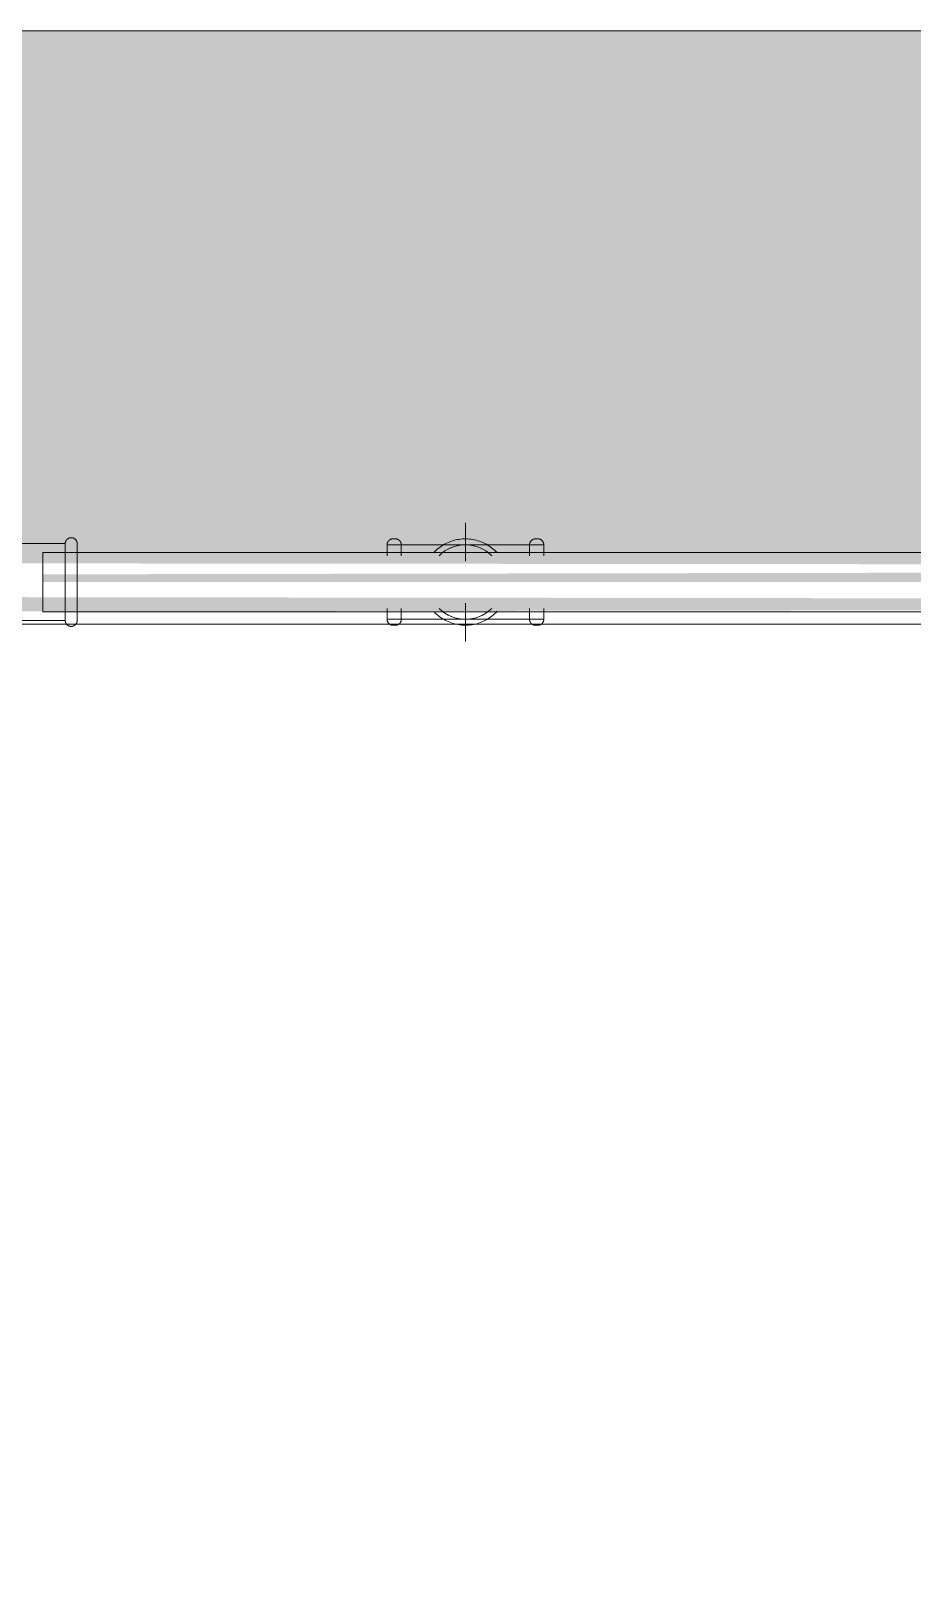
# Model space of a CAD drawing. Header units: metres. Extents: x 5 to 242, y -3 to 162.
# Drawn here: x 180.898 to 181.269, y 107.864 to 108.514 of the extents above; entities that cross this region are included whole.
import ezdxf

# ---------------------------------------------------------------- set-up
doc = ezdxf.new("R2010")
doc.units = ezdxf.units.M
doc.layers.add('1053_ARQ_BASE_MATADOURO_2_dwg', color=7, linetype='Continuous', lineweight=5, true_color=0x767676)
for name, color, linetype, lineweight in [('A-PISO', 7, 'Continuous', 5), ('A-WALL', 7, 'Continuous', 9), ('P-PIPE', 7, 'Continuous', 5), ('P-PIPE-CNTR', 7, 'Continuous', 5)]:
    doc.layers.add(name, color=color, linetype=linetype, lineweight=lineweight)

# ---------------------------------------------------------------- blocks, each defined once
blk = doc.blocks.new('AÇO_Luva - AÇO_Luva-4003606-TÉRREO 1_20')
at = {"layer": 'P-PIPE'}
for p, q in [((0.005, 0.0162), (0.034, 0.0162)), ((0.005, 0.0162), (0.005, -0.0162)), ((0.005, 0.0162), (0.005, 0.01146)), ((0.034, 0.0162), (0.034, -0.0162)), ((0.034, 0.0162), (0.034, 0.01146)), ((0.005, -0.01146), (0.005, -0.0162)), ((0.034, -0.01146), (0.034, -0.0162)), ((0.034, -0.0162), (0.005, -0.0162))]:
    blk.add_line(p, q, dxfattribs=at)
at = {"layer": 'P-PIPE', "flags": 128}
for points in [[(0.005, 0.0162), (0.005, 0.0163), (0.00499, 0.0164), (0.00498, 0.0165), (0.00497, 0.0166), (0.00495, 0.0167), (0.00493, 0.01679), (0.0049, 0.01689), (0.00487, 0.01699), (0.00484, 0.01708), (0.0048, 0.01717), (0.00476, 0.01726), (0.00472, 0.01735), (0.00467, 0.01744), (0.00462, 0.01753), (0.00456, 0.01761), (0.00451, 0.01769), (0.00444, 0.01777), (0.00438, 0.01785), (0.00431, 0.01792), (0.00424, 0.01799), (0.00417, 0.01806), (0.00409, 0.01813), (0.00401, 0.01819), (0.00393, 0.01825), (0.00385, 0.0183), (0.00377, 0.01836), (0.00368, 0.0184), (0.00359, 0.01845), (0.0035, 0.01849), (0.00341, 0.01853), (0.00331, 0.01856), (0.00322, 0.0186), (0.00312, 0.01862), (0.00302, 0.01864), (0.00292, 0.01866), (0.00283, 0.01868), (0.00273, 0.01869), (0.00263, 0.0187), (0.00253, 0.0187), (0.00243, 0.0187), (0.00233, 0.01869), (0.00223, 0.01869), (0.00213, 0.01867), (0.00203, 0.01866), (0.00193, 0.01863), (0.00184, 0.01861), (0.00174, 0.01858), (0.00164, 0.01855), (0.00155, 0.01851), (0.00146, 0.01847), (0.00137, 0.01843), (0.00128, 0.01838), (0.00119, 0.01833), (0.00111, 0.01828), (0.00103, 0.01822), (0.00095, 0.01816), (0.00087, 0.0181), (0.0008, 0.01803), (0.00073, 0.01796), (0.00066, 0.01789), (0.00059, 0.01781), (0.00053, 0.01774), (0.00047, 0.01766), (0.00041, 0.01757), (0.00036, 0.01749), (0.00031, 0.0174), (0.00026, 0.01731), (0.00022, 0.01722), (0.00018, 0.01713), (0.00014, 0.01704), (0.00011, 0.01694), (0.00009, 0.01685), (0.00006, 0.01675), (0.00004, 0.01665), (0.00003, 0.01655), (0.00001, 0.01645), (0, 0.01635), (0, 0.01625), (0, 0.0162)], [(0, -0.01619), (0, -0.01615), (0, -0.01608), (0, -0.01599), (0, -0.01588), (0, -0.01574), (0, -0.01557), (0, -0.01538), (0, -0.01516), (0, -0.01492), (0, -0.01466), (0, -0.01437), (0, -0.01406), (0, -0.01373), (0, -0.01337), (0, -0.01299), (0, -0.0126), (0, -0.01218), (0, -0.01174), (0, -0.01129), (0, -0.01081), (0, -0.01032), (0, -0.00981), (0, -0.00929), (0, -0.00875), (0, -0.0082), (0, -0.00764), (0, -0.00706), (0, -0.00647), (0, -0.00587), (0, -0.00526), (0, -0.00464), (0, -0.00402), (0, -0.00339), (0, -0.00275), (0, -0.00211), (0, -0.00147), (0, -0.00082), (0, -0.00017), (0, 0.00047), (0, 0.00112), (0, 0.00177), (0, 0.00241), (0, 0.00305), (0, 0.00368), (0, 0.00431), (0, 0.00493), (0, 0.00554), (0, 0.00615), (0, 0.00674), (0, 0.00733), (0, 0.0079), (0, 0.00846), (0, 0.009), (0, 0.00953), (0, 0.01005), (0, 0.01055), (0, 0.01103), (0, 0.0115), (0, 0.01195), (0, 0.01237), (0, 0.01278), (0, 0.01317), (0, 0.01354), (0, 0.01388), (0, 0.0142), (0, 0.0145), (0, 0.01478), (0, 0.01503), (0, 0.01526), (0, 0.01547), (0, 0.01565), (0, 0.0158), (0, 0.01593), (0, 0.01604), (0, 0.01612), (0, 0.01617), (0, 0.0162)], [(0, 0.01619), (0, 0.01615), (0, 0.01608), (0, 0.01599), (0, 0.01588), (0, 0.01574), (0, 0.01557), (0, 0.01538), (0, 0.01516), (0, 0.01492), (0, 0.01466), (0, 0.01437), (0, 0.01406), (0, 0.01373), (0, 0.01337), (0, 0.01299), (0, 0.0126), (0, 0.01218)], [(0.005, 0.01237), (0.005, 0.01278), (0.005, 0.01317), (0.005, 0.01354), (0.005, 0.01388), (0.005, 0.0142), (0.005, 0.0145), (0.005, 0.01478), (0.005, 0.01503), (0.005, 0.01526), (0.005, 0.01547), (0.005, 0.01565), (0.005, 0.0158), (0.005, 0.01593), (0.005, 0.01604), (0.005, 0.01612), (0.005, 0.01617), (0.005, 0.0162)], [(0.005, 0.01619), (0.005, 0.01615), (0.005, 0.01608), (0.005, 0.01599), (0.005, 0.01588), (0.005, 0.01574), (0.005, 0.01557), (0.005, 0.01538), (0.005, 0.01516), (0.005, 0.01492), (0.005, 0.01466), (0.005, 0.01437), (0.005, 0.01406), (0.005, 0.01373), (0.005, 0.01337), (0.005, 0.01299), (0.005, 0.0126), (0.005, 0.01218), (0.005, 0.01174), (0.005, 0.01129), (0.005, 0.01081), (0.005, 0.01032), (0.005, 0.00981), (0.005, 0.00929), (0.005, 0.00875), (0.005, 0.0082), (0.005, 0.00764), (0.005, 0.00706), (0.005, 0.00647), (0.005, 0.00587), (0.005, 0.00526), (0.005, 0.00464), (0.005, 0.00402), (0.005, 0.00339), (0.005, 0.00275), (0.005, 0.00211), (0.005, 0.00147), (0.005, 0.00082), (0.005, 0.00017), (0.005, -0.00047), (0.005, -0.00112), (0.005, -0.00177), (0.005, -0.00241), (0.005, -0.00305), (0.005, -0.00368), (0.005, -0.00431), (0.005, -0.00493), (0.005, -0.00554), (0.005, -0.00615), (0.005, -0.00674), (0.005, -0.00733), (0.005, -0.0079), (0.005, -0.00846), (0.005, -0.009), (0.005, -0.00953), (0.005, -0.01005), (0.005, -0.01055), (0.005, -0.01103), (0.005, -0.0115), (0.005, -0.01195), (0.005, -0.01237), (0.005, -0.01278), (0.005, -0.01317), (0.005, -0.01354), (0.005, -0.01388), (0.005, -0.0142), (0.005, -0.0145), (0.005, -0.01478), (0.005, -0.01503), (0.005, -0.01526), (0.005, -0.01547), (0.005, -0.01565), (0.005, -0.0158), (0.005, -0.01593), (0.005, -0.01604), (0.005, -0.01612), (0.005, -0.01617), (0.005, -0.0162)], [(0.039, 0.0162), (0.039, 0.0163), (0.03899, 0.0164), (0.03898, 0.0165), (0.03897, 0.0166), (0.03895, 0.0167), (0.03893, 0.01679), (0.0389, 0.01689), (0.03887, 0.01699), (0.03884, 0.01708), (0.0388, 0.01717), (0.03876, 0.01726), (0.03872, 0.01735), (0.03867, 0.01744), (0.03862, 0.01753), (0.03856, 0.01761), (0.03851, 0.01769), (0.03844, 0.01777), (0.03838, 0.01785), (0.03831, 0.01792), (0.03824, 0.01799), (0.03817, 0.01806), (0.03809, 0.01813), (0.03801, 0.01819), (0.03793, 0.01825), (0.03785, 0.0183), (0.03777, 0.01836), (0.03768, 0.0184), (0.03759, 0.01845), (0.0375, 0.01849), (0.03741, 0.01853), (0.03731, 0.01856), (0.03722, 0.0186), (0.03712, 0.01862), (0.03702, 0.01864), (0.03692, 0.01866), (0.03683, 0.01868), (0.03673, 0.01869), (0.03663, 0.0187), (0.03653, 0.0187), (0.03643, 0.0187), (0.03633, 0.01869), (0.03623, 0.01869), (0.03613, 0.01867), (0.03603, 0.01866), (0.03593, 0.01863), (0.03584, 0.01861), (0.03574, 0.01858), (0.03564, 0.01855), (0.03555, 0.01851), (0.03546, 0.01847), (0.03537, 0.01843), (0.03528, 0.01838), (0.03519, 0.01833), (0.03511, 0.01828), (0.03503, 0.01822), (0.03495, 0.01816), (0.03487, 0.0181), (0.0348, 0.01803), (0.03473, 0.01796), (0.03466, 0.01789), (0.03459, 0.01781), (0.03453, 0.01774), (0.03447, 0.01766), (0.03441, 0.01757), (0.03436, 0.01749), (0.03431, 0.0174), (0.03426, 0.01731), (0.03422, 0.01722), (0.03418, 0.01713), (0.03414, 0.01704), (0.03411, 0.01694), (0.03409, 0.01685), (0.03406, 0.01675), (0.03404, 0.01665), (0.03403, 0.01655), (0.03401, 0.01645), (0.034, 0.01635), (0.034, 0.01625), (0.034, 0.0162)], [(0.034, -0.01619), (0.034, -0.01615), (0.034, -0.01608), (0.034, -0.01599), (0.034, -0.01588), (0.034, -0.01574), (0.034, -0.01557), (0.034, -0.01538), (0.034, -0.01516), (0.034, -0.01492), (0.034, -0.01466), (0.034, -0.01437), (0.034, -0.01406), (0.034, -0.01373), (0.034, -0.01337), (0.034, -0.01299), (0.034, -0.0126), (0.034, -0.01218), (0.034, -0.01174), (0.034, -0.01129), (0.034, -0.01081), (0.034, -0.01032), (0.034, -0.00981), (0.034, -0.00929), (0.034, -0.00875), (0.034, -0.0082), (0.034, -0.00764), (0.034, -0.00706), (0.034, -0.00647), (0.034, -0.00587), (0.034, -0.00526), (0.034, -0.00464), (0.034, -0.00402), (0.034, -0.00339), (0.034, -0.00275), (0.034, -0.00211), (0.034, -0.00147), (0.034, -0.00082), (0.034, -0.00017), (0.034, 0.00047), (0.034, 0.00112), (0.034, 0.00177), (0.034, 0.00241), (0.034, 0.00305), (0.034, 0.00368), (0.034, 0.00431), (0.034, 0.00493), (0.034, 0.00554), (0.034, 0.00615), (0.034, 0.00674), (0.034, 0.00733), (0.034, 0.0079), (0.034, 0.00846), (0.034, 0.009), (0.034, 0.00953), (0.034, 0.01005), (0.034, 0.01055), (0.034, 0.01103), (0.034, 0.0115), (0.034, 0.01195), (0.034, 0.01237), (0.034, 0.01278), (0.034, 0.01317), (0.034, 0.01354), (0.034, 0.01388), (0.034, 0.0142), (0.034, 0.0145), (0.034, 0.01478), (0.034, 0.01503), (0.034, 0.01526), (0.034, 0.01547), (0.034, 0.01565), (0.034, 0.0158), (0.034, 0.01593), (0.034, 0.01604), (0.034, 0.01612), (0.034, 0.01617), (0.034, 0.0162)], [(0.034, 0.01619), (0.034, 0.01615), (0.034, 0.01608), (0.034, 0.01599), (0.034, 0.01588), (0.034, 0.01574), (0.034, 0.01557), (0.034, 0.01538), (0.034, 0.01516), (0.034, 0.01492), (0.034, 0.01466), (0.034, 0.01437), (0.034, 0.01406), (0.034, 0.01373), (0.034, 0.01337), (0.034, 0.01299), (0.034, 0.0126), (0.034, 0.01218)], [(0.039, 0.01237), (0.039, 0.01278), (0.039, 0.01317), (0.039, 0.01354), (0.039, 0.01388), (0.039, 0.0142), (0.039, 0.0145), (0.039, 0.01478), (0.039, 0.01503), (0.039, 0.01526), (0.039, 0.01547), (0.039, 0.01565), (0.039, 0.0158), (0.039, 0.01593), (0.039, 0.01604), (0.039, 0.01612), (0.039, 0.01617), (0.039, 0.0162)], [(0.039, 0.01619), (0.039, 0.01615), (0.039, 0.01608), (0.039, 0.01599), (0.039, 0.01588), (0.039, 0.01574), (0.039, 0.01557), (0.039, 0.01538), (0.039, 0.01516), (0.039, 0.01492), (0.039, 0.01466), (0.039, 0.01437), (0.039, 0.01406), (0.039, 0.01373), (0.039, 0.01337), (0.039, 0.01299), (0.039, 0.0126), (0.039, 0.01218), (0.039, 0.01174), (0.039, 0.01129), (0.039, 0.01081), (0.039, 0.01032), (0.039, 0.00981), (0.039, 0.00929), (0.039, 0.00875), (0.039, 0.0082), (0.039, 0.00764), (0.039, 0.00706), (0.039, 0.00647), (0.039, 0.00587), (0.039, 0.00526), (0.039, 0.00464), (0.039, 0.00402), (0.039, 0.00339), (0.039, 0.00275), (0.039, 0.00211), (0.039, 0.00147), (0.039, 0.00082), (0.039, 0.00017), (0.039, -0.00047), (0.039, -0.00112), (0.039, -0.00177), (0.039, -0.00241), (0.039, -0.00305), (0.039, -0.00368), (0.039, -0.00431), (0.039, -0.00493), (0.039, -0.00554), (0.039, -0.00615), (0.039, -0.00674), (0.039, -0.00733), (0.039, -0.0079), (0.039, -0.00846), (0.039, -0.009), (0.039, -0.00953), (0.039, -0.01005), (0.039, -0.01055), (0.039, -0.01103), (0.039, -0.0115), (0.039, -0.01195), (0.039, -0.01237), (0.039, -0.01278), (0.039, -0.01317), (0.039, -0.01354), (0.039, -0.01388), (0.039, -0.0142), (0.039, -0.0145), (0.039, -0.01478), (0.039, -0.01503), (0.039, -0.01526), (0.039, -0.01547), (0.039, -0.01565), (0.039, -0.0158), (0.039, -0.01593), (0.039, -0.01604), (0.039, -0.01612), (0.039, -0.01617), (0.039, -0.0162)], [(0, -0.01237), (0, -0.01278), (0, -0.01317), (0, -0.01354), (0, -0.01388), (0, -0.0142), (0, -0.0145), (0, -0.01478), (0, -0.01503), (0, -0.01526), (0, -0.01547), (0, -0.01565), (0, -0.0158), (0, -0.01593), (0, -0.01604), (0, -0.01612), (0, -0.01617), (0, -0.0162)], [(0.005, -0.01619), (0.005, -0.01615), (0.005, -0.01608), (0.005, -0.01599), (0.005, -0.01588), (0.005, -0.01574), (0.005, -0.01557), (0.005, -0.01538), (0.005, -0.01516), (0.005, -0.01492), (0.005, -0.01466), (0.005, -0.01437), (0.005, -0.01406), (0.005, -0.01373), (0.005, -0.01337), (0.005, -0.01299), (0.005, -0.0126), (0.005, -0.01218)], [(0.034, -0.01237), (0.034, -0.01278), (0.034, -0.01317), (0.034, -0.01354), (0.034, -0.01388), (0.034, -0.0142), (0.034, -0.0145), (0.034, -0.01478), (0.034, -0.01503), (0.034, -0.01526), (0.034, -0.01547), (0.034, -0.01565), (0.034, -0.0158), (0.034, -0.01593), (0.034, -0.01604), (0.034, -0.01612), (0.034, -0.01617), (0.034, -0.0162)], [(0.039, -0.01619), (0.039, -0.01615), (0.039, -0.01608), (0.039, -0.01599), (0.039, -0.01588), (0.039, -0.01574), (0.039, -0.01557), (0.039, -0.01538), (0.039, -0.01516), (0.039, -0.01492), (0.039, -0.01466), (0.039, -0.01437), (0.039, -0.01406), (0.039, -0.01373), (0.039, -0.01337), (0.039, -0.01299), (0.039, -0.0126), (0.039, -0.01218)], [(0, -0.0162), (0, -0.0163), (0.00001, -0.0164), (0.00002, -0.0165), (0.00003, -0.0166), (0.00005, -0.0167), (0.00007, -0.01679), (0.0001, -0.01689), (0.00013, -0.01699), (0.00016, -0.01708), (0.0002, -0.01717), (0.00024, -0.01726), (0.00028, -0.01735), (0.00033, -0.01744), (0.00038, -0.01753), (0.00044, -0.01761), (0.00049, -0.01769), (0.00056, -0.01777), (0.00062, -0.01785), (0.00069, -0.01792), (0.00076, -0.01799), (0.00083, -0.01806), (0.00091, -0.01813), (0.00099, -0.01819), (0.00107, -0.01825), (0.00115, -0.0183), (0.00123, -0.01836), (0.00132, -0.0184), (0.00141, -0.01845), (0.0015, -0.01849), (0.00159, -0.01853), (0.00169, -0.01856), (0.00178, -0.0186), (0.00188, -0.01862), (0.00198, -0.01864), (0.00208, -0.01866), (0.00217, -0.01868), (0.00227, -0.01869), (0.00237, -0.0187), (0.00247, -0.0187), (0.00257, -0.0187), (0.00267, -0.01869), (0.00277, -0.01869), (0.00287, -0.01867), (0.00297, -0.01866), (0.00307, -0.01863), (0.00316, -0.01861), (0.00326, -0.01858), (0.00336, -0.01855), (0.00345, -0.01851), (0.00354, -0.01847), (0.00363, -0.01843), (0.00372, -0.01838), (0.00381, -0.01833), (0.00389, -0.01828), (0.00397, -0.01822), (0.00405, -0.01816), (0.00413, -0.0181), (0.0042, -0.01803), (0.00427, -0.01796), (0.00434, -0.01789), (0.00441, -0.01781), (0.00447, -0.01774), (0.00453, -0.01766), (0.00459, -0.01757), (0.00464, -0.01749), (0.00469, -0.0174), (0.00474, -0.01731), (0.00478, -0.01722), (0.00482, -0.01713), (0.00486, -0.01704), (0.00489, -0.01694), (0.00491, -0.01685), (0.00494, -0.01675), (0.00496, -0.01665), (0.00497, -0.01655), (0.00499, -0.01645), (0.005, -0.01635), (0.005, -0.01625), (0.005, -0.0162)], [(0.034, -0.0162), (0.034, -0.0163), (0.03401, -0.0164), (0.03402, -0.0165), (0.03403, -0.0166), (0.03405, -0.0167), (0.03407, -0.01679), (0.0341, -0.01689), (0.03413, -0.01699), (0.03416, -0.01708), (0.0342, -0.01717), (0.03424, -0.01726), (0.03428, -0.01735), (0.03433, -0.01744), (0.03438, -0.01753), (0.03444, -0.01761), (0.03449, -0.01769), (0.03456, -0.01777), (0.03462, -0.01785), (0.03469, -0.01792), (0.03476, -0.01799), (0.03483, -0.01806), (0.03491, -0.01813), (0.03499, -0.01819), (0.03507, -0.01825), (0.03515, -0.0183), (0.03523, -0.01836), (0.03532, -0.0184), (0.03541, -0.01845), (0.0355, -0.01849), (0.03559, -0.01853), (0.03569, -0.01856), (0.03578, -0.0186), (0.03588, -0.01862), (0.03598, -0.01864), (0.03608, -0.01866), (0.03617, -0.01868), (0.03627, -0.01869), (0.03637, -0.0187), (0.03647, -0.0187), (0.03657, -0.0187), (0.03667, -0.01869), (0.03677, -0.01869), (0.03687, -0.01867), (0.03697, -0.01866), (0.03707, -0.01863), (0.03716, -0.01861), (0.03726, -0.01858), (0.03736, -0.01855), (0.03745, -0.01851), (0.03754, -0.01847), (0.03763, -0.01843), (0.03772, -0.01838), (0.03781, -0.01833), (0.03789, -0.01828), (0.03797, -0.01822), (0.03805, -0.01816), (0.03813, -0.0181), (0.0382, -0.01803), (0.03827, -0.01796), (0.03834, -0.01789), (0.03841, -0.01781), (0.03847, -0.01774), (0.03853, -0.01766), (0.03859, -0.01757), (0.03864, -0.01749), (0.03869, -0.0174), (0.03874, -0.01731), (0.03878, -0.01722), (0.03882, -0.01713), (0.03886, -0.01704), (0.03889, -0.01694), (0.03891, -0.01685), (0.03894, -0.01675), (0.03896, -0.01665), (0.03897, -0.01655), (0.03899, -0.01645), (0.039, -0.01635), (0.039, -0.01625), (0.039, -0.0162)]]:
    blk.add_lwpolyline(points, dxfattribs=at)
blk = doc.blocks.new('1053_ARQ_BASE_MATADOURO_2_dwg-3637054-TÉRREO 1_20')
at = {"layer": 'A-PISO', "color": 253, "true_color": 0xaaaaaa, "flags": 128}
for points in [[(159.53941, 75.07815), (159.53941, 75.32815), (143.43195, 75.32815)], [(143.43195, 75.07815), (159.53941, 75.07815), (159.53941, 74.27815)]]:
    blk.add_lwpolyline(points, dxfattribs=at)

msp = doc.modelspace()

# ---------------------------------------------------------------- hatches: boundary and pattern name
at = {"layer": 'A-WALL', "true_color": 0xffd4aa, "transparency": 33554483}
h = msp.add_hatch(color=41, dxfattribs=at)
h.paths.add_polyline_path([(166.2829, 108.26418), (168.11429, 108.27563), (168.11429, 108.29438), (169.35453, 108.29438), (169.35453, 108.51418), (166.2829, 108.51418)])
h.paths.add_polyline_path([(176.52104, 108.26418), (185.93817, 108.27563), (185.93817, 108.51418), (169.83072, 108.51418), (169.83072, 108.29438), (170.64829, 108.28512), (170.64829, 108.26938), (175.90009, 108.26418)])
h.paths.add_polyline_path([(185.90228, 108.26508), (185.88846, 108.28813), (185.90873, 108.29071), (185.90224, 108.26938)])
h.paths.add_polyline_path([(185.70577, 108.26938), (175.90009, 108.28188), (175.90079, 108.29438), (185.87875, 108.28512), (185.87875, 108.26938)])
h.paths.add_polyline_path([(175.86179, 108.26938), (173.31429, 108.27865), (173.31429, 108.29438), (175.86179, 108.28512), (175.86179, 108.26981)])
h.paths.add_polyline_path([(166.94115, 108.26938), (166.7607, 108.27865), (166.7607, 108.29438), (168.04829, 108.28512), (168.04829, 108.26938), (167.57981, 108.26938)])
h.paths.add_polyline_path([(171.41176, 108.26938), (170.71429, 108.27865), (170.71429, 108.29438), (173.24829, 108.28512), (173.24829, 108.26938), (172.05042, 108.26938)])
at = {"layer": 'P-PIPE', "true_color": 0xc0c0c0}
for points in [[(185.46226, 108.28188), (185.87875, 108.29271), (185.87875, 108.29438), (180.90325, 108.28512), (180.90325, 108.28188), (184.8236, 108.28188)], [(180.89325, 108.26938), (180.90325, 108.27883), (180.89325, 108.26941)], [(180.90325, 108.26938), (185.87875, 108.27865), (185.87875, 108.28188), (180.90325, 108.27106), (180.90325, 108.26981)]]:
    msp.add_hatch(color=9, dxfattribs=at).paths.add_polyline_path(points)

# ---------------------------------------------------------------- linework, layer by layer
at = {"layer": 'A-WALL', "color": 253, "true_color": 0xaaaaaa}
for p, q in [((185.93817, 108.51418), (169.83072, 108.51418)), ((169.83072, 108.26418), (185.93817, 108.26418))]:
    msp.add_line(p, q, dxfattribs=at)
at = {"layer": 'P-PIPE'}
for p, q in [((181.11429, 108.29758), (181.04829, 108.29758)), ((181.04829, 108.29758), (181.04829, 108.29548)), ((181.04829, 108.29758), (181.04829, 108.29299)), ((181.11429, 108.29758), (181.04829, 108.29758)), ((181.04829, 108.29758), (181.04829, 108.29548)), ((181.04829, 108.29758), (181.04829, 108.29299)), ((181.05179, 108.30008), (181.05079, 108.30008)), ((181.05179, 108.30008), (181.05079, 108.30008)), ((181.05429, 108.29758), (181.05429, 108.29299)), ((181.05429, 108.29758), (181.05429, 108.29299)), ((181.10829, 108.29299), (181.10829, 108.29758)), ((181.10829, 108.29299), (181.10829, 108.29758)), ((181.11179, 108.30008), (181.11079, 108.30008)), ((181.11179, 108.30008), (181.11079, 108.30008)), ((181.11429, 108.29548), (181.11429, 108.29758)), ((181.11429, 108.29299), (181.11429, 108.29758)), ((181.11429, 108.29548), (181.11429, 108.29758)), ((181.11429, 108.29299), (181.11429, 108.29758)), ((185.87875, 108.29438), (180.90325, 108.29438)), ((180.90325, 108.29438), (180.90325, 108.26938)), ((181.04829, 108.27078), (181.04829, 108.26618)), ((181.04829, 108.27078), (181.04829, 108.26618)), ((181.05429, 108.27078), (181.05429, 108.26618)), ((181.05429, 108.27078), (181.05429, 108.26618)), ((181.10829, 108.26618), (181.10829, 108.27078)), ((181.10829, 108.26618), (181.10829, 108.27078)), ((181.11429, 108.26618), (181.11429, 108.27078)), ((181.11429, 108.26618), (181.11429, 108.27078)), ((180.90325, 108.26938), (185.87875, 108.26938)), ((181.04829, 108.26829), (181.04829, 108.26618)), ((181.04829, 108.26829), (181.04829, 108.26618)), ((181.04829, 108.26618), (181.11429, 108.26618)), ((181.04829, 108.26618), (181.11429, 108.26618)), ((181.11429, 108.26618), (181.11429, 108.26829)), ((181.11429, 108.26618), (181.11429, 108.26829)), ((181.05079, 108.26368), (181.05179, 108.26368)), ((181.05079, 108.26368), (181.05179, 108.26368)), ((181.11079, 108.26368), (181.11179, 108.26368)), ((181.11079, 108.26368), (181.11179, 108.26368))]:
    msp.add_line(p, q, dxfattribs=at)
at = {"layer": 'P-PIPE', "flags": 128}
for points in [[(181.04829, 108.29758), (181.04829, 108.29768), (181.0483, 108.29778), (181.04831, 108.29788), (181.04832, 108.29798), (181.04834, 108.29808), (181.04836, 108.29818), (181.04839, 108.29828), (181.04841, 108.29837), (181.04845, 108.29847), (181.04849, 108.29856), (181.04853, 108.29865), (181.04857, 108.29874), (181.04862, 108.29883), (181.04867, 108.29891), (181.04872, 108.299), (181.04878, 108.29908), (181.04884, 108.29916), (181.04891, 108.29923), (181.04898, 108.29931), (181.04905, 108.29938), (181.04912, 108.29945), (181.0492, 108.29951), (181.04927, 108.29957), (181.04935, 108.29963), (181.04944, 108.29969), (181.04952, 108.29974), (181.04961, 108.29979), (181.0497, 108.29983), (181.04979, 108.29988), (181.04988, 108.29991), (181.04998, 108.29995), (181.05007, 108.29998), (181.05017, 108.30001), (181.05026, 108.30003), (181.05036, 108.30005), (181.05046, 108.30006), (181.05056, 108.30007), (181.05066, 108.30008), (181.05076, 108.30008), (181.05079, 108.30008)], [(181.04829, 108.29758), (181.04829, 108.29768), (181.0483, 108.29778), (181.04831, 108.29788), (181.04832, 108.29798), (181.04834, 108.29808), (181.04836, 108.29818), (181.04839, 108.29828), (181.04841, 108.29837), (181.04845, 108.29847), (181.04849, 108.29856), (181.04853, 108.29865), (181.04857, 108.29874), (181.04862, 108.29883), (181.04867, 108.29891), (181.04872, 108.299), (181.04878, 108.29908), (181.04884, 108.29916), (181.04891, 108.29923), (181.04898, 108.29931), (181.04905, 108.29938), (181.04912, 108.29945), (181.0492, 108.29951), (181.04927, 108.29957), (181.04935, 108.29963), (181.04944, 108.29969), (181.04952, 108.29974), (181.04961, 108.29979), (181.0497, 108.29983), (181.04979, 108.29988), (181.04988, 108.29991), (181.04998, 108.29995), (181.05007, 108.29998), (181.05017, 108.30001), (181.05026, 108.30003), (181.05036, 108.30005), (181.05046, 108.30006), (181.05056, 108.30007), (181.05066, 108.30008), (181.05076, 108.30008), (181.05079, 108.30008)], [(181.04829, 108.29757), (181.04829, 108.29753), (181.04829, 108.29747), (181.04829, 108.29738), (181.04829, 108.29727), (181.04829, 108.29713), (181.04829, 108.29697), (181.04829, 108.29679), (181.04829, 108.29658), (181.04829, 108.29635), (181.04829, 108.29609), (181.04829, 108.29581), (181.04829, 108.29551), (181.04829, 108.29519), (181.04829, 108.29484), (181.04829, 108.29448)], [(181.04829, 108.29757), (181.04829, 108.29753), (181.04829, 108.29747), (181.04829, 108.29738), (181.04829, 108.29727), (181.04829, 108.29713), (181.04829, 108.29697), (181.04829, 108.29679), (181.04829, 108.29658), (181.04829, 108.29635), (181.04829, 108.29609), (181.04829, 108.29581), (181.04829, 108.29551), (181.04829, 108.29519), (181.04829, 108.29484), (181.04829, 108.29448)], [(181.04829, 108.29438), (181.04829, 108.29475), (181.04829, 108.2951), (181.04829, 108.29542), (181.04829, 108.29573), (181.04829, 108.29602), (181.04829, 108.29628), (181.04829, 108.29652), (181.04829, 108.29673), (181.04829, 108.29693), (181.04829, 108.29709), (181.04829, 108.29724), (181.04829, 108.29736), (181.04829, 108.29745), (181.04829, 108.29752), (181.04829, 108.29756)], [(181.04829, 108.29438), (181.04829, 108.29475), (181.04829, 108.2951), (181.04829, 108.29542), (181.04829, 108.29573), (181.04829, 108.29602), (181.04829, 108.29628), (181.04829, 108.29652), (181.04829, 108.29673), (181.04829, 108.29693), (181.04829, 108.29709), (181.04829, 108.29724), (181.04829, 108.29736), (181.04829, 108.29745), (181.04829, 108.29752), (181.04829, 108.29756)], [(181.05179, 108.30008), (181.05189, 108.30008), (181.05199, 108.30008), (181.05209, 108.30007), (181.05219, 108.30005), (181.05228, 108.30003), (181.05238, 108.30001), (181.05248, 108.29999), (181.05257, 108.29996), (181.05267, 108.29992), (181.05276, 108.29989), (181.05285, 108.29985), (181.05294, 108.2998), (181.05303, 108.29975), (181.05312, 108.2997), (181.0532, 108.29965), (181.05328, 108.29959), (181.05336, 108.29953), (181.05344, 108.29946), (181.05351, 108.2994), (181.05358, 108.29933), (181.05365, 108.29925), (181.05371, 108.29918), (181.05378, 108.2991), (181.05384, 108.29902), (181.05389, 108.29894), (181.05394, 108.29885), (181.05399, 108.29876), (181.05404, 108.29867), (181.05408, 108.29858), (181.05412, 108.29849), (181.05415, 108.2984), (181.05418, 108.2983), (181.05421, 108.2982), (181.05423, 108.29811), (181.05425, 108.29801), (181.05427, 108.29791), (181.05428, 108.29781), (181.05428, 108.29771), (181.05429, 108.29761), (181.05429, 108.29758)], [(181.05179, 108.30008), (181.05189, 108.30008), (181.05199, 108.30008), (181.05209, 108.30007), (181.05219, 108.30005), (181.05228, 108.30003), (181.05238, 108.30001), (181.05248, 108.29999), (181.05257, 108.29996), (181.05267, 108.29992), (181.05276, 108.29989), (181.05285, 108.29985), (181.05294, 108.2998), (181.05303, 108.29975), (181.05312, 108.2997), (181.0532, 108.29965), (181.05328, 108.29959), (181.05336, 108.29953), (181.05344, 108.29946), (181.05351, 108.2994), (181.05358, 108.29933), (181.05365, 108.29925), (181.05371, 108.29918), (181.05378, 108.2991), (181.05384, 108.29902), (181.05389, 108.29894), (181.05394, 108.29885), (181.05399, 108.29876), (181.05404, 108.29867), (181.05408, 108.29858), (181.05412, 108.29849), (181.05415, 108.2984), (181.05418, 108.2983), (181.05421, 108.2982), (181.05423, 108.29811), (181.05425, 108.29801), (181.05427, 108.29791), (181.05428, 108.29781), (181.05428, 108.29771), (181.05429, 108.29761), (181.05429, 108.29758)], [(181.05429, 108.29757), (181.05429, 108.29753), (181.05429, 108.29747), (181.05429, 108.29738), (181.05429, 108.29727), (181.05429, 108.29713), (181.05429, 108.29697), (181.05429, 108.29679), (181.05429, 108.29658), (181.05429, 108.29635), (181.05429, 108.29609), (181.05429, 108.29581), (181.05429, 108.29551), (181.05429, 108.29519), (181.05429, 108.29484), (181.05429, 108.29448)], [(181.05429, 108.29757), (181.05429, 108.29753), (181.05429, 108.29747), (181.05429, 108.29738), (181.05429, 108.29727), (181.05429, 108.29713), (181.05429, 108.29697), (181.05429, 108.29679), (181.05429, 108.29658), (181.05429, 108.29635), (181.05429, 108.29609), (181.05429, 108.29581), (181.05429, 108.29551), (181.05429, 108.29519), (181.05429, 108.29484), (181.05429, 108.29448)], [(181.05429, 108.29438), (181.05429, 108.29475), (181.05429, 108.2951), (181.05429, 108.29542), (181.05429, 108.29573), (181.05429, 108.29602), (181.05429, 108.29628), (181.05429, 108.29652), (181.05429, 108.29673), (181.05429, 108.29693), (181.05429, 108.29709), (181.05429, 108.29724), (181.05429, 108.29736), (181.05429, 108.29745), (181.05429, 108.29752), (181.05429, 108.29756)], [(181.05429, 108.29438), (181.05429, 108.29475), (181.05429, 108.2951), (181.05429, 108.29542), (181.05429, 108.29573), (181.05429, 108.29602), (181.05429, 108.29628), (181.05429, 108.29652), (181.05429, 108.29673), (181.05429, 108.29693), (181.05429, 108.29709), (181.05429, 108.29724), (181.05429, 108.29736), (181.05429, 108.29745), (181.05429, 108.29752), (181.05429, 108.29756)], [(181.09448, 108.29442), (181.09397, 108.29494), (181.09344, 108.29544), (181.09288, 108.29591), (181.09231, 108.29636), (181.09173, 108.29679), (181.09112, 108.2972), (181.0905, 108.29758), (181.08987, 108.29794), (181.08922, 108.29827), (181.08856, 108.29857), (181.08788, 108.29885), (181.0872, 108.2991), (181.08651, 108.29932), (181.0858, 108.29951), (181.0851, 108.29968), (181.08438, 108.29982), (181.08366, 108.29993), (181.08294, 108.30001), (181.08221, 108.30006), (181.08148, 108.30008), (181.08076, 108.30008), (181.08003, 108.30004), (181.0793, 108.29998), (181.07858, 108.29988), (181.07787, 108.29976), (181.07715, 108.29961), (181.07645, 108.29943), (181.07575, 108.29922), (181.07506, 108.29899), (181.07438, 108.29872), (181.07371, 108.29843), (181.07306, 108.29812), (181.07242, 108.29778), (181.07179, 108.29741), (181.07117, 108.29702), (181.07058, 108.2966), (181.07, 108.29616), (181.06944, 108.2957), (181.06889, 108.29521), (181.06837, 108.2947), (181.06787, 108.29418)], [(181.09448, 108.29442), (181.09397, 108.29494), (181.09344, 108.29544), (181.09288, 108.29591), (181.09231, 108.29636), (181.09173, 108.29679), (181.09112, 108.2972), (181.0905, 108.29758), (181.08987, 108.29794), (181.08922, 108.29827), (181.08856, 108.29857), (181.08788, 108.29885), (181.0872, 108.2991), (181.08651, 108.29932), (181.0858, 108.29951), (181.0851, 108.29968), (181.08438, 108.29982), (181.08366, 108.29993), (181.08294, 108.30001), (181.08221, 108.30006), (181.08148, 108.30008), (181.08076, 108.30008), (181.08003, 108.30004), (181.0793, 108.29998), (181.07858, 108.29988), (181.07787, 108.29976), (181.07715, 108.29961), (181.07645, 108.29943), (181.07575, 108.29922), (181.07506, 108.29899), (181.07438, 108.29872), (181.07371, 108.29843), (181.07306, 108.29812), (181.07242, 108.29778), (181.07179, 108.29741), (181.07117, 108.29702), (181.07058, 108.2966), (181.07, 108.29616), (181.06944, 108.2957), (181.06889, 108.29521), (181.06837, 108.2947), (181.06787, 108.29418)], [(181.10829, 108.29758), (181.10829, 108.29768), (181.1083, 108.29778), (181.10831, 108.29788), (181.10832, 108.29798), (181.10834, 108.29808), (181.10836, 108.29818), (181.10839, 108.29828), (181.10841, 108.29837), (181.10845, 108.29847), (181.10849, 108.29856), (181.10853, 108.29865), (181.10857, 108.29874), (181.10862, 108.29883), (181.10867, 108.29891), (181.10872, 108.299), (181.10878, 108.29908), (181.10884, 108.29916), (181.10891, 108.29923), (181.10898, 108.29931), (181.10905, 108.29938), (181.10912, 108.29945), (181.1092, 108.29951), (181.10927, 108.29957), (181.10935, 108.29963), (181.10944, 108.29969), (181.10952, 108.29974), (181.10961, 108.29979), (181.1097, 108.29983), (181.10979, 108.29988), (181.10988, 108.29991), (181.10998, 108.29995), (181.11007, 108.29998), (181.11017, 108.30001), (181.11026, 108.30003), (181.11036, 108.30005), (181.11046, 108.30006), (181.11056, 108.30007), (181.11066, 108.30008), (181.11076, 108.30008), (181.11079, 108.30008)], [(181.10829, 108.29758), (181.10829, 108.29768), (181.1083, 108.29778), (181.10831, 108.29788), (181.10832, 108.29798), (181.10834, 108.29808), (181.10836, 108.29818), (181.10839, 108.29828), (181.10841, 108.29837), (181.10845, 108.29847), (181.10849, 108.29856), (181.10853, 108.29865), (181.10857, 108.29874), (181.10862, 108.29883), (181.10867, 108.29891), (181.10872, 108.299), (181.10878, 108.29908), (181.10884, 108.29916), (181.10891, 108.29923), (181.10898, 108.29931), (181.10905, 108.29938), (181.10912, 108.29945), (181.1092, 108.29951), (181.10927, 108.29957), (181.10935, 108.29963), (181.10944, 108.29969), (181.10952, 108.29974), (181.10961, 108.29979), (181.1097, 108.29983), (181.10979, 108.29988), (181.10988, 108.29991), (181.10998, 108.29995), (181.11007, 108.29998), (181.11017, 108.30001), (181.11026, 108.30003), (181.11036, 108.30005), (181.11046, 108.30006), (181.11056, 108.30007), (181.11066, 108.30008), (181.11076, 108.30008), (181.11079, 108.30008)], [(181.10829, 108.29757), (181.10829, 108.29753), (181.10829, 108.29747), (181.10829, 108.29738), (181.10829, 108.29727), (181.10829, 108.29713), (181.10829, 108.29697), (181.10829, 108.29679), (181.10829, 108.29658), (181.10829, 108.29635), (181.10829, 108.29609), (181.10829, 108.29581), (181.10829, 108.29551), (181.10829, 108.29519), (181.10829, 108.29484), (181.10829, 108.29448)], [(181.10829, 108.29757), (181.10829, 108.29753), (181.10829, 108.29747), (181.10829, 108.29738), (181.10829, 108.29727), (181.10829, 108.29713), (181.10829, 108.29697), (181.10829, 108.29679), (181.10829, 108.29658), (181.10829, 108.29635), (181.10829, 108.29609), (181.10829, 108.29581), (181.10829, 108.29551), (181.10829, 108.29519), (181.10829, 108.29484), (181.10829, 108.29448)], [(181.10829, 108.29438), (181.10829, 108.29475), (181.10829, 108.2951), (181.10829, 108.29542), (181.10829, 108.29573), (181.10829, 108.29602), (181.10829, 108.29628), (181.10829, 108.29652), (181.10829, 108.29673), (181.10829, 108.29693), (181.10829, 108.29709), (181.10829, 108.29724), (181.10829, 108.29736), (181.10829, 108.29745), (181.10829, 108.29752), (181.10829, 108.29756)], [(181.10829, 108.29438), (181.10829, 108.29475), (181.10829, 108.2951), (181.10829, 108.29542), (181.10829, 108.29573), (181.10829, 108.29602), (181.10829, 108.29628), (181.10829, 108.29652), (181.10829, 108.29673), (181.10829, 108.29693), (181.10829, 108.29709), (181.10829, 108.29724), (181.10829, 108.29736), (181.10829, 108.29745), (181.10829, 108.29752), (181.10829, 108.29756)], [(181.11179, 108.30008), (181.11189, 108.30008), (181.11199, 108.30008), (181.11209, 108.30007), (181.11219, 108.30005), (181.11228, 108.30003), (181.11238, 108.30001), (181.11248, 108.29999), (181.11257, 108.29996), (181.11267, 108.29992), (181.11276, 108.29989), (181.11285, 108.29985), (181.11294, 108.2998), (181.11303, 108.29975), (181.11312, 108.2997), (181.1132, 108.29965), (181.11328, 108.29959), (181.11336, 108.29953), (181.11344, 108.29946), (181.11351, 108.2994), (181.11358, 108.29933), (181.11365, 108.29925), (181.11371, 108.29918), (181.11378, 108.2991), (181.11384, 108.29902), (181.11389, 108.29894), (181.11394, 108.29885), (181.11399, 108.29876), (181.11404, 108.29867), (181.11408, 108.29858), (181.11412, 108.29849), (181.11415, 108.2984), (181.11418, 108.2983), (181.11421, 108.2982), (181.11423, 108.29811), (181.11425, 108.29801), (181.11427, 108.29791), (181.11428, 108.29781), (181.11428, 108.29771), (181.11429, 108.29761), (181.11429, 108.29758)], [(181.11179, 108.30008), (181.11189, 108.30008), (181.11199, 108.30008), (181.11209, 108.30007), (181.11219, 108.30005), (181.11228, 108.30003), (181.11238, 108.30001), (181.11248, 108.29999), (181.11257, 108.29996), (181.11267, 108.29992), (181.11276, 108.29989), (181.11285, 108.29985), (181.11294, 108.2998), (181.11303, 108.29975), (181.11312, 108.2997), (181.1132, 108.29965), (181.11328, 108.29959), (181.11336, 108.29953), (181.11344, 108.29946), (181.11351, 108.2994), (181.11358, 108.29933), (181.11365, 108.29925), (181.11371, 108.29918), (181.11378, 108.2991), (181.11384, 108.29902), (181.11389, 108.29894), (181.11394, 108.29885), (181.11399, 108.29876), (181.11404, 108.29867), (181.11408, 108.29858), (181.11412, 108.29849), (181.11415, 108.2984), (181.11418, 108.2983), (181.11421, 108.2982), (181.11423, 108.29811), (181.11425, 108.29801), (181.11427, 108.29791), (181.11428, 108.29781), (181.11428, 108.29771), (181.11429, 108.29761), (181.11429, 108.29758)], [(181.11429, 108.29757), (181.11429, 108.29753), (181.11429, 108.29747), (181.11429, 108.29738), (181.11429, 108.29727), (181.11429, 108.29713), (181.11429, 108.29697), (181.11429, 108.29679), (181.11429, 108.29658), (181.11429, 108.29635), (181.11429, 108.29609), (181.11429, 108.29581), (181.11429, 108.29551), (181.11429, 108.29519), (181.11429, 108.29484), (181.11429, 108.29448)], [(181.11429, 108.29757), (181.11429, 108.29753), (181.11429, 108.29747), (181.11429, 108.29738), (181.11429, 108.29727), (181.11429, 108.29713), (181.11429, 108.29697), (181.11429, 108.29679), (181.11429, 108.29658), (181.11429, 108.29635), (181.11429, 108.29609), (181.11429, 108.29581), (181.11429, 108.29551), (181.11429, 108.29519), (181.11429, 108.29484), (181.11429, 108.29448)], [(181.11429, 108.29438), (181.11429, 108.29475), (181.11429, 108.2951), (181.11429, 108.29542), (181.11429, 108.29573), (181.11429, 108.29602), (181.11429, 108.29628), (181.11429, 108.29652), (181.11429, 108.29673), (181.11429, 108.29693), (181.11429, 108.29709), (181.11429, 108.29724), (181.11429, 108.29736), (181.11429, 108.29745), (181.11429, 108.29752), (181.11429, 108.29756)], [(181.11429, 108.29438), (181.11429, 108.29475), (181.11429, 108.2951), (181.11429, 108.29542), (181.11429, 108.29573), (181.11429, 108.29602), (181.11429, 108.29628), (181.11429, 108.29652), (181.11429, 108.29673), (181.11429, 108.29693), (181.11429, 108.29709), (181.11429, 108.29724), (181.11429, 108.29736), (181.11429, 108.29745), (181.11429, 108.29752), (181.11429, 108.29756)], [(181.04829, 108.26939), (181.04829, 108.26902), (181.04829, 108.26867), (181.04829, 108.26834), (181.04829, 108.26804), (181.04829, 108.26775), (181.04829, 108.26749), (181.04829, 108.26725), (181.04829, 108.26704), (181.04829, 108.26684), (181.04829, 108.26668), (181.04829, 108.26653), (181.04829, 108.26641), (181.04829, 108.26632), (181.04829, 108.26625), (181.04829, 108.2662)], [(181.04829, 108.26939), (181.04829, 108.26902), (181.04829, 108.26867), (181.04829, 108.26834), (181.04829, 108.26804), (181.04829, 108.26775), (181.04829, 108.26749), (181.04829, 108.26725), (181.04829, 108.26704), (181.04829, 108.26684), (181.04829, 108.26668), (181.04829, 108.26653), (181.04829, 108.26641), (181.04829, 108.26632), (181.04829, 108.26625), (181.04829, 108.2662)], [(181.04829, 108.2662), (181.04829, 108.26623), (181.04829, 108.2663), (181.04829, 108.26638), (181.04829, 108.2665), (181.04829, 108.26663), (181.04829, 108.2668), (181.04829, 108.26698), (181.04829, 108.26719), (181.04829, 108.26742), (181.04829, 108.26768), (181.04829, 108.26796), (181.04829, 108.26826), (181.04829, 108.26858), (181.04829, 108.26893), (181.04829, 108.26929)], [(181.04829, 108.2662), (181.04829, 108.26623), (181.04829, 108.2663), (181.04829, 108.26638), (181.04829, 108.2665), (181.04829, 108.26663), (181.04829, 108.2668), (181.04829, 108.26698), (181.04829, 108.26719), (181.04829, 108.26742), (181.04829, 108.26768), (181.04829, 108.26796), (181.04829, 108.26826), (181.04829, 108.26858), (181.04829, 108.26893), (181.04829, 108.26929)], [(181.05079, 108.26368), (181.05069, 108.26369), (181.05059, 108.26369), (181.05049, 108.2637), (181.05039, 108.26372), (181.05029, 108.26373), (181.05019, 108.26376), (181.0501, 108.26378), (181.05, 108.26381), (181.04991, 108.26384), (181.04981, 108.26388), (181.04972, 108.26392), (181.04963, 108.26397), (181.04955, 108.26401), (181.04946, 108.26407), (181.04938, 108.26412), (181.0493, 108.26418), (181.04922, 108.26424), (181.04914, 108.2643), (181.04907, 108.26437), (181.04899, 108.26444), (181.04893, 108.26452), (181.04886, 108.26459), (181.0488, 108.26467), (181.04874, 108.26475), (181.04868, 108.26483), (181.04863, 108.26492), (181.04858, 108.26501), (181.04854, 108.2651), (181.0485, 108.26519), (181.04846, 108.26528), (181.04842, 108.26537), (181.04839, 108.26547), (181.04837, 108.26556), (181.04834, 108.26566), (181.04832, 108.26576), (181.04831, 108.26586), (181.0483, 108.26596), (181.04829, 108.26606), (181.04829, 108.26616), (181.04829, 108.26618)], [(181.05079, 108.26368), (181.05069, 108.26369), (181.05059, 108.26369), (181.05049, 108.2637), (181.05039, 108.26372), (181.05029, 108.26373), (181.05019, 108.26376), (181.0501, 108.26378), (181.05, 108.26381), (181.04991, 108.26384), (181.04981, 108.26388), (181.04972, 108.26392), (181.04963, 108.26397), (181.04955, 108.26401), (181.04946, 108.26407), (181.04938, 108.26412), (181.0493, 108.26418), (181.04922, 108.26424), (181.04914, 108.2643), (181.04907, 108.26437), (181.04899, 108.26444), (181.04893, 108.26452), (181.04886, 108.26459), (181.0488, 108.26467), (181.04874, 108.26475), (181.04868, 108.26483), (181.04863, 108.26492), (181.04858, 108.26501), (181.04854, 108.2651), (181.0485, 108.26519), (181.04846, 108.26528), (181.04842, 108.26537), (181.04839, 108.26547), (181.04837, 108.26556), (181.04834, 108.26566), (181.04832, 108.26576), (181.04831, 108.26586), (181.0483, 108.26596), (181.04829, 108.26606), (181.04829, 108.26616), (181.04829, 108.26618)], [(181.05429, 108.26618), (181.05429, 108.26608), (181.05428, 108.26598), (181.05427, 108.26589), (181.05426, 108.26579), (181.05424, 108.26569), (181.05422, 108.26559), (181.05419, 108.26549), (181.05416, 108.2654), (181.05413, 108.2653), (181.05409, 108.26521), (181.05405, 108.26512), (181.05401, 108.26503), (181.05396, 108.26494), (181.05391, 108.26486), (181.05385, 108.26477), (181.05379, 108.26469), (181.05373, 108.26461), (181.05367, 108.26454), (181.0536, 108.26446), (181.05353, 108.26439), (181.05346, 108.26432), (181.05338, 108.26426), (181.0533, 108.2642), (181.05322, 108.26414), (181.05314, 108.26408), (181.05305, 108.26403), (181.05297, 108.26398), (181.05288, 108.26393), (181.05279, 108.26389), (181.05269, 108.26385), (181.0526, 108.26382), (181.0525, 108.26379), (181.05241, 108.26376), (181.05231, 108.26374), (181.05221, 108.26372), (181.05211, 108.26371), (181.05201, 108.26369), (181.05192, 108.26369), (181.05182, 108.26368), (181.05179, 108.26368)], [(181.05429, 108.26618), (181.05429, 108.26608), (181.05428, 108.26598), (181.05427, 108.26589), (181.05426, 108.26579), (181.05424, 108.26569), (181.05422, 108.26559), (181.05419, 108.26549), (181.05416, 108.2654), (181.05413, 108.2653), (181.05409, 108.26521), (181.05405, 108.26512), (181.05401, 108.26503), (181.05396, 108.26494), (181.05391, 108.26486), (181.05385, 108.26477), (181.05379, 108.26469), (181.05373, 108.26461), (181.05367, 108.26454), (181.0536, 108.26446), (181.05353, 108.26439), (181.05346, 108.26432), (181.05338, 108.26426), (181.0533, 108.2642), (181.05322, 108.26414), (181.05314, 108.26408), (181.05305, 108.26403), (181.05297, 108.26398), (181.05288, 108.26393), (181.05279, 108.26389), (181.05269, 108.26385), (181.0526, 108.26382), (181.0525, 108.26379), (181.05241, 108.26376), (181.05231, 108.26374), (181.05221, 108.26372), (181.05211, 108.26371), (181.05201, 108.26369), (181.05192, 108.26369), (181.05182, 108.26368), (181.05179, 108.26368)], [(181.05429, 108.26939), (181.05429, 108.26902), (181.05429, 108.26867), (181.05429, 108.26834), (181.05429, 108.26804), (181.05429, 108.26775), (181.05429, 108.26749), (181.05429, 108.26725), (181.05429, 108.26704), (181.05429, 108.26684), (181.05429, 108.26668), (181.05429, 108.26653), (181.05429, 108.26641), (181.05429, 108.26632), (181.05429, 108.26625), (181.05429, 108.2662)], [(181.05429, 108.26939), (181.05429, 108.26902), (181.05429, 108.26867), (181.05429, 108.26834), (181.05429, 108.26804), (181.05429, 108.26775), (181.05429, 108.26749), (181.05429, 108.26725), (181.05429, 108.26704), (181.05429, 108.26684), (181.05429, 108.26668), (181.05429, 108.26653), (181.05429, 108.26641), (181.05429, 108.26632), (181.05429, 108.26625), (181.05429, 108.2662)], [(181.05429, 108.2662), (181.05429, 108.26623), (181.05429, 108.2663), (181.05429, 108.26638), (181.05429, 108.2665), (181.05429, 108.26663), (181.05429, 108.2668), (181.05429, 108.26698), (181.05429, 108.26719), (181.05429, 108.26742), (181.05429, 108.26768), (181.05429, 108.26796), (181.05429, 108.26826), (181.05429, 108.26858), (181.05429, 108.26893), (181.05429, 108.26929)], [(181.05429, 108.2662), (181.05429, 108.26623), (181.05429, 108.2663), (181.05429, 108.26638), (181.05429, 108.2665), (181.05429, 108.26663), (181.05429, 108.2668), (181.05429, 108.26698), (181.05429, 108.26719), (181.05429, 108.26742), (181.05429, 108.26768), (181.05429, 108.26796), (181.05429, 108.26826), (181.05429, 108.26858), (181.05429, 108.26893), (181.05429, 108.26929)], [(181.0681, 108.26935), (181.06861, 108.26883), (181.06914, 108.26833), (181.06969, 108.26786), (181.07026, 108.2674), (181.07085, 108.26698), (181.07145, 108.26657), (181.07207, 108.26619), (181.07271, 108.26583), (181.07336, 108.2655), (181.07402, 108.2652), (181.07469, 108.26492), (181.07538, 108.26467), (181.07607, 108.26445), (181.07677, 108.26425), (181.07748, 108.26409), (181.07819, 108.26395), (181.07891, 108.26384), (181.07964, 108.26376), (181.08036, 108.26371), (181.08109, 108.26369), (181.08182, 108.26369), (181.08255, 108.26373), (181.08327, 108.26379), (181.08399, 108.26389), (181.08471, 108.26401), (181.08542, 108.26416), (181.08613, 108.26434), (181.08683, 108.26455), (181.08752, 108.26478), (181.08819, 108.26505), (181.08886, 108.26534), (181.08952, 108.26565), (181.09016, 108.26599), (181.09079, 108.26636), (181.0914, 108.26675), (181.092, 108.26717), (181.09258, 108.26761), (181.09314, 108.26807), (181.09368, 108.26856), (181.09421, 108.26906), (181.09471, 108.26959)], [(181.0681, 108.26935), (181.06861, 108.26883), (181.06914, 108.26833), (181.06969, 108.26786), (181.07026, 108.2674), (181.07085, 108.26698), (181.07145, 108.26657), (181.07207, 108.26619), (181.07271, 108.26583), (181.07336, 108.2655), (181.07402, 108.2652), (181.07469, 108.26492), (181.07538, 108.26467), (181.07607, 108.26445), (181.07677, 108.26425), (181.07748, 108.26409), (181.07819, 108.26395), (181.07891, 108.26384), (181.07964, 108.26376), (181.08036, 108.26371), (181.08109, 108.26369), (181.08182, 108.26369), (181.08255, 108.26373), (181.08327, 108.26379), (181.08399, 108.26389), (181.08471, 108.26401), (181.08542, 108.26416), (181.08613, 108.26434), (181.08683, 108.26455), (181.08752, 108.26478), (181.08819, 108.26505), (181.08886, 108.26534), (181.08952, 108.26565), (181.09016, 108.26599), (181.09079, 108.26636), (181.0914, 108.26675), (181.092, 108.26717), (181.09258, 108.26761), (181.09314, 108.26807), (181.09368, 108.26856), (181.09421, 108.26906), (181.09471, 108.26959)], [(181.10829, 108.26939), (181.10829, 108.26902), (181.10829, 108.26867), (181.10829, 108.26834), (181.10829, 108.26804), (181.10829, 108.26775), (181.10829, 108.26749), (181.10829, 108.26725), (181.10829, 108.26704), (181.10829, 108.26684), (181.10829, 108.26668), (181.10829, 108.26653), (181.10829, 108.26641), (181.10829, 108.26632), (181.10829, 108.26625), (181.10829, 108.2662)], [(181.10829, 108.26939), (181.10829, 108.26902), (181.10829, 108.26867), (181.10829, 108.26834), (181.10829, 108.26804), (181.10829, 108.26775), (181.10829, 108.26749), (181.10829, 108.26725), (181.10829, 108.26704), (181.10829, 108.26684), (181.10829, 108.26668), (181.10829, 108.26653), (181.10829, 108.26641), (181.10829, 108.26632), (181.10829, 108.26625), (181.10829, 108.2662)], [(181.10829, 108.2662), (181.10829, 108.26623), (181.10829, 108.2663), (181.10829, 108.26638), (181.10829, 108.2665), (181.10829, 108.26663), (181.10829, 108.2668), (181.10829, 108.26698), (181.10829, 108.26719), (181.10829, 108.26742), (181.10829, 108.26768), (181.10829, 108.26796), (181.10829, 108.26826), (181.10829, 108.26858), (181.10829, 108.26893), (181.10829, 108.26929)], [(181.10829, 108.2662), (181.10829, 108.26623), (181.10829, 108.2663), (181.10829, 108.26638), (181.10829, 108.2665), (181.10829, 108.26663), (181.10829, 108.2668), (181.10829, 108.26698), (181.10829, 108.26719), (181.10829, 108.26742), (181.10829, 108.26768), (181.10829, 108.26796), (181.10829, 108.26826), (181.10829, 108.26858), (181.10829, 108.26893), (181.10829, 108.26929)], [(181.11079, 108.26368), (181.11069, 108.26369), (181.11059, 108.26369), (181.11049, 108.2637), (181.11039, 108.26372), (181.11029, 108.26373), (181.11019, 108.26376), (181.1101, 108.26378), (181.11, 108.26381), (181.10991, 108.26384), (181.10981, 108.26388), (181.10972, 108.26392), (181.10963, 108.26397), (181.10955, 108.26401), (181.10946, 108.26407), (181.10938, 108.26412), (181.1093, 108.26418), (181.10922, 108.26424), (181.10914, 108.2643), (181.10907, 108.26437), (181.10899, 108.26444), (181.10893, 108.26452), (181.10886, 108.26459), (181.1088, 108.26467), (181.10874, 108.26475), (181.10868, 108.26483), (181.10863, 108.26492), (181.10858, 108.26501), (181.10854, 108.2651), (181.1085, 108.26519), (181.10846, 108.26528), (181.10842, 108.26537), (181.10839, 108.26547), (181.10837, 108.26556), (181.10834, 108.26566), (181.10832, 108.26576), (181.10831, 108.26586), (181.1083, 108.26596), (181.10829, 108.26606), (181.10829, 108.26616), (181.10829, 108.26618)], [(181.11079, 108.26368), (181.11069, 108.26369), (181.11059, 108.26369), (181.11049, 108.2637), (181.11039, 108.26372), (181.11029, 108.26373), (181.11019, 108.26376), (181.1101, 108.26378), (181.11, 108.26381), (181.10991, 108.26384), (181.10981, 108.26388), (181.10972, 108.26392), (181.10963, 108.26397), (181.10955, 108.26401), (181.10946, 108.26407), (181.10938, 108.26412), (181.1093, 108.26418), (181.10922, 108.26424), (181.10914, 108.2643), (181.10907, 108.26437), (181.10899, 108.26444), (181.10893, 108.26452), (181.10886, 108.26459), (181.1088, 108.26467), (181.10874, 108.26475), (181.10868, 108.26483), (181.10863, 108.26492), (181.10858, 108.26501), (181.10854, 108.2651), (181.1085, 108.26519), (181.10846, 108.26528), (181.10842, 108.26537), (181.10839, 108.26547), (181.10837, 108.26556), (181.10834, 108.26566), (181.10832, 108.26576), (181.10831, 108.26586), (181.1083, 108.26596), (181.10829, 108.26606), (181.10829, 108.26616), (181.10829, 108.26618)], [(181.11429, 108.26618), (181.11429, 108.26608), (181.11428, 108.26598), (181.11427, 108.26589), (181.11426, 108.26579), (181.11424, 108.26569), (181.11422, 108.26559), (181.11419, 108.26549), (181.11416, 108.2654), (181.11413, 108.2653), (181.11409, 108.26521), (181.11405, 108.26512), (181.11401, 108.26503), (181.11396, 108.26494), (181.11391, 108.26486), (181.11385, 108.26477), (181.11379, 108.26469), (181.11373, 108.26461), (181.11367, 108.26454), (181.1136, 108.26446), (181.11353, 108.26439), (181.11346, 108.26432), (181.11338, 108.26426), (181.1133, 108.2642), (181.11322, 108.26414), (181.11314, 108.26408), (181.11305, 108.26403), (181.11297, 108.26398), (181.11288, 108.26393), (181.11279, 108.26389), (181.11269, 108.26385), (181.1126, 108.26382), (181.1125, 108.26379), (181.11241, 108.26376), (181.11231, 108.26374), (181.11221, 108.26372), (181.11211, 108.26371), (181.11201, 108.26369), (181.11192, 108.26369), (181.11182, 108.26368), (181.11179, 108.26368)], [(181.11429, 108.26618), (181.11429, 108.26608), (181.11428, 108.26598), (181.11427, 108.26589), (181.11426, 108.26579), (181.11424, 108.26569), (181.11422, 108.26559), (181.11419, 108.26549), (181.11416, 108.2654), (181.11413, 108.2653), (181.11409, 108.26521), (181.11405, 108.26512), (181.11401, 108.26503), (181.11396, 108.26494), (181.11391, 108.26486), (181.11385, 108.26477), (181.11379, 108.26469), (181.11373, 108.26461), (181.11367, 108.26454), (181.1136, 108.26446), (181.11353, 108.26439), (181.11346, 108.26432), (181.11338, 108.26426), (181.1133, 108.2642), (181.11322, 108.26414), (181.11314, 108.26408), (181.11305, 108.26403), (181.11297, 108.26398), (181.11288, 108.26393), (181.11279, 108.26389), (181.11269, 108.26385), (181.1126, 108.26382), (181.1125, 108.26379), (181.11241, 108.26376), (181.11231, 108.26374), (181.11221, 108.26372), (181.11211, 108.26371), (181.11201, 108.26369), (181.11192, 108.26369), (181.11182, 108.26368), (181.11179, 108.26368)], [(181.11429, 108.26939), (181.11429, 108.26902), (181.11429, 108.26867), (181.11429, 108.26834), (181.11429, 108.26804), (181.11429, 108.26775), (181.11429, 108.26749), (181.11429, 108.26725), (181.11429, 108.26704), (181.11429, 108.26684), (181.11429, 108.26668), (181.11429, 108.26653), (181.11429, 108.26641), (181.11429, 108.26632), (181.11429, 108.26625), (181.11429, 108.2662)], [(181.11429, 108.26939), (181.11429, 108.26902), (181.11429, 108.26867), (181.11429, 108.26834), (181.11429, 108.26804), (181.11429, 108.26775), (181.11429, 108.26749), (181.11429, 108.26725), (181.11429, 108.26704), (181.11429, 108.26684), (181.11429, 108.26668), (181.11429, 108.26653), (181.11429, 108.26641), (181.11429, 108.26632), (181.11429, 108.26625), (181.11429, 108.2662)], [(181.11429, 108.2662), (181.11429, 108.26623), (181.11429, 108.2663), (181.11429, 108.26638), (181.11429, 108.2665), (181.11429, 108.26663), (181.11429, 108.2668), (181.11429, 108.26698), (181.11429, 108.26719), (181.11429, 108.26742), (181.11429, 108.26768), (181.11429, 108.26796), (181.11429, 108.26826), (181.11429, 108.26858), (181.11429, 108.26893), (181.11429, 108.26929)], [(181.11429, 108.2662), (181.11429, 108.26623), (181.11429, 108.2663), (181.11429, 108.26638), (181.11429, 108.2665), (181.11429, 108.26663), (181.11429, 108.2668), (181.11429, 108.26698), (181.11429, 108.26719), (181.11429, 108.26742), (181.11429, 108.26768), (181.11429, 108.26796), (181.11429, 108.26826), (181.11429, 108.26858), (181.11429, 108.26893), (181.11429, 108.26929)]]:
    msp.add_lwpolyline(points, dxfattribs=at)
at = {"layer": 'P-PIPE'}
for start, end in [(45, 135), (45, 135), (45, 135), (45, 135), (60, 120), (60, 120), (225, 315), (225, 315), (225, 315), (225, 315), (240, 300), (240, 300)]:
    msp.add_arc((181.08129, 108.28188), 0.0157, start, end, dxfattribs=at)
at = {"layer": 'P-PIPE-CNTR'}
for p, q in [((181.08129, 108.29063), (181.08129, 108.30688)), ((181.08129, 108.25688), (181.08129, 108.27305))]:
    msp.add_line(p, q, dxfattribs=at)

# ---------------------------------------------------------------- block references
at = {"layer": '1053_ARQ_BASE_MATADOURO_2_dwg', "color": 253, "true_color": 0xaaaaaa}
msp.add_blockref('1053_ARQ_BASE_MATADOURO_2_dwg-3637054-TÉRREO 1_20', (26.39877, 33.18603), dxfattribs=at)
at = {"layer": 'P-PIPE', "extrusion": (0, 0, -1), "rotation": 179.9999948066977}
msp.add_blockref('AÇO_Luva - AÇO_Luva-4003606-TÉRREO 1_20', (-180.87875, 108.28188), dxfattribs=at)

doc.saveas('drawing.dxf')
